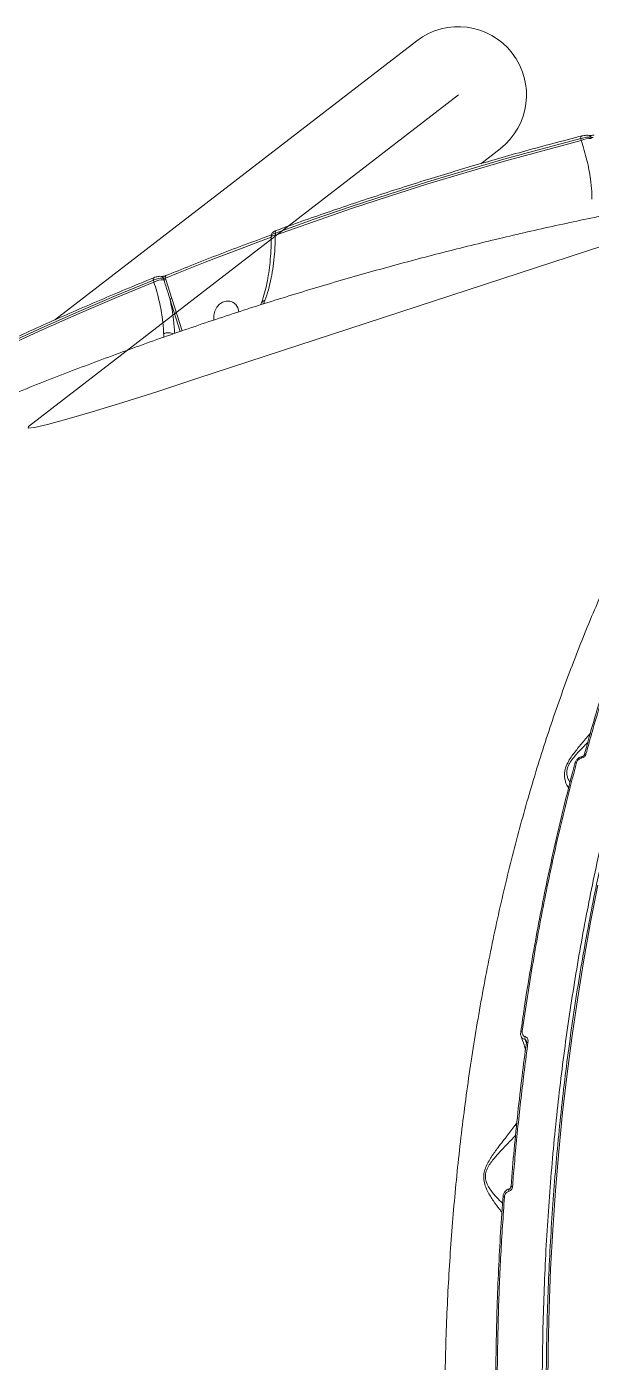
# Model space of a CAD drawing. Header units: millimetres. Extents: x -5550 to 7488, y -4093 to 4627.
# Drawn here: x -2420.2 to -2246.6, y 2001.7 to 2412.8 of the extents above; entities that cross this region are included whole.
import ezdxf

# ---------------------------------------------------------------- set-up
doc = ezdxf.new("R2010")
doc.units = ezdxf.units.MM
doc.layers.add('DIKOM_ОБЪЕКТ', color=7, linetype='Continuous')

msp = doc.modelspace()

# ---------------------------------------------------------------- linework, layer by layer
at = {"layer": 'DIKOM_ОБЪЕКТ', "color": 7, "linetype": 'Continuous', "lineweight": 15}
for p, q in [((-2300.259, 2408.425), (-2411.649, 2322.465)), ((-2287.429, 2391.8), (-2419.707, 2289.72)), ((-2249.807, 2378.318), (-2249.618, 2377.716)), ((-2246.667, 2378.741), (-2246.553, 2378.377)), ((-2280.543, 2370.589), (-2274.6, 2375.175)), ((-2367.867, 2304.433), (-2171.384, 2368.86)), ((-2345.02, 2347.828), (-2345.027, 2346.113)), ((-2345.021, 2347.961), (-2345.02, 2347.828)), ((-2344.972, 2348.551), (-2344.971, 2348.131)), ((-2344.971, 2348.131), (-2344.97, 2348.145)), ((-2343.739, 2348.57), (-2343.74, 2349.231)), ((-2378.199, 2335.347), (-2378.034, 2334.821)), ((-2377.421, 2334.953), (-2377.564, 2335.409)), ((-2375.56, 2329.146), (-2377.421, 2334.953)), ((-2381.285, 2334.751), (-2381.1, 2334.159)), ((-2376.221, 2329.025), (-2373.053, 2318.922)), ((-2372.423, 2319.142), (-2375.56, 2329.146)), ((-2348.048, 2327.778), (-2348.307, 2327.146)), ((-2347.412, 2327.424), (-2346.952, 2328.504)), ((-2251.6, 2186.071), (-2251.604, 2186.048)), ((-2268.267, 2103.503), (-2268.267, 2103.48)), ((-2269.441, 2075.573), (-2269.806, 2075.011)), ((-2273.745, 2052.562), (-2273.744, 2052.553))]:
    msp.add_line(p, q, dxfattribs=at)
at = {"layer": 'DIKOM_ОБЪЕКТ', "color": 7, "linetype": 'Continuous', "lineweight": 15, "flags": 128}
for points in [[(-2343.74, 2349.231), (-2332.083, 2353.39), (-2320.399, 2357.4), (-2308.689, 2361.262), (-2296.954, 2364.974), (-2285.198, 2368.536), (-2273.42, 2371.948), (-2261.623, 2375.209), (-2249.807, 2378.318)], [(-2249.618, 2377.716), (-2261.457, 2374.601), (-2273.278, 2371.335), (-2285.08, 2367.917), (-2296.86, 2364.348), (-2308.618, 2360.628), (-2320.351, 2356.758), (-2332.059, 2352.739), (-2343.739, 2348.57)], [(-2249.807, 2378.318), (-2249.818, 2378.498), (-2249.809, 2378.664), (-2249.782, 2378.812), (-2249.738, 2378.935), (-2249.677, 2379.029), (-2249.603, 2379.091), (-2249.549, 2379.113)], [(-2377.564, 2335.409), (-2373.51, 2337.041), (-2369.451, 2338.655), (-2365.389, 2340.251), (-2361.323, 2341.83), (-2357.253, 2343.39), (-2353.179, 2344.931), (-2349.102, 2346.455), (-2345.021, 2347.961)], [(-2345.021, 2347.961), (-2345.046, 2348.136), (-2345.053, 2348.299), (-2345.039, 2348.442), (-2345.006, 2348.562), (-2344.955, 2348.653), (-2344.887, 2348.712), (-2344.859, 2348.726)], [(-2343.74, 2349.231), (-2343.766, 2349.406), (-2343.772, 2349.568), (-2343.758, 2349.711), (-2343.725, 2349.831), (-2343.674, 2349.922), (-2343.607, 2349.982), (-2343.575, 2349.997)], [(-2381.285, 2334.751), (-2381.317, 2334.923), (-2381.328, 2335.083), (-2381.32, 2335.224), (-2381.291, 2335.342), (-2381.244, 2335.432), (-2381.18, 2335.491), (-2381.156, 2335.503)], [(-2377.564, 2335.409), (-2377.595, 2335.582), (-2377.606, 2335.743), (-2377.597, 2335.885), (-2377.568, 2336.003), (-2377.52, 2336.092), (-2377.456, 2336.151), (-2377.432, 2336.162)], [(-2472.006, 2292.678), (-2460.808, 2298.432), (-2449.567, 2304.046), (-2438.283, 2309.519), (-2426.959, 2314.851), (-2415.596, 2320.041), (-2404.195, 2325.088), (-2392.757, 2329.991), (-2381.285, 2334.751)], [(-2381.1, 2334.159), (-2392.596, 2329.391), (-2404.057, 2324.477), (-2415.481, 2319.419), (-2426.867, 2314.218), (-2438.214, 2308.874), (-2449.521, 2303.388), (-2460.784, 2297.761), (-2472.004, 2291.993)], [(-2362.579, 2322.479), (-2362.628, 2322.751), (-2362.655, 2324.002), (-2362.369, 2325.248), (-2361.794, 2326.387), (-2360.977, 2327.328), (-2359.985, 2327.994), (-2358.896, 2328.331), (-2357.8, 2328.312), (-2356.785, 2327.938), (-2355.934, 2327.241), (-2355.315, 2326.275), (-2354.979, 2325.12), (-2354.962, 2324.993)], [(-2367.867, 2304.433), (-2379.89, 2300.531), (-2390.718, 2297.099), (-2400.114, 2294.215), (-2407.87, 2291.941), (-2413.817, 2290.326), (-2417.823, 2289.407), (-2419.801, 2289.203), (-2419.707, 2289.72)], [(-2249.636, 2187.601), (-2249.603, 2187.768), (-2249.554, 2187.908), (-2249.489, 2188.017), (-2249.412, 2188.091), (-2249.325, 2188.126), (-2249.316, 2188.127)], [(-2248.18, 2188.923), (-2248.337, 2188.913), (-2248.471, 2188.887), (-2248.577, 2188.843), (-2248.649, 2188.785), (-2248.686, 2188.714), (-2248.687, 2188.71)], [(-2251.096, 2186.273), (-2251.247, 2186.264), (-2251.377, 2186.24), (-2251.481, 2186.2), (-2251.555, 2186.147), (-2251.596, 2186.082), (-2251.6, 2186.071)], [(-2259.93, 1993.847), (-2259.824, 2006.034), (-2259.536, 2018.21), (-2259.066, 2030.365), (-2258.414, 2042.488), (-2257.582, 2054.569), (-2256.569, 2066.599), (-2255.377, 2078.566), (-2254.007, 2090.461), (-2252.459, 2102.274), (-2250.736, 2113.995), (-2248.838, 2125.614), (-2246.767, 2137.12), (-2244.525, 2148.506)], [(-2267.776, 2103.623), (-2267.927, 2103.619), (-2268.055, 2103.605), (-2268.156, 2103.583), (-2268.226, 2103.552), (-2268.262, 2103.515), (-2268.267, 2103.503)], [(-2266.027, 2100.191), (-2266.185, 2100.186), (-2266.317, 2100.171), (-2266.419, 2100.148), (-2266.487, 2100.116), (-2266.518, 2100.077), (-2266.519, 2100.067)], [(-2271.996, 2054.265), (-2271.994, 2054.496), (-2271.963, 2054.705), (-2271.904, 2054.879), (-2271.82, 2055.008), (-2271.716, 2055.086), (-2271.657, 2055.103)]]:
    msp.add_lwpolyline(points, dxfattribs=at)
at = {"layer": 'DIKOM_ОБЪЕКТ', "color": 7, "linetype": 'Continuous', "lineweight": 15}
for centre, radius, start, end in [((-2287.489, 2391.754), 21, 307.86462, 127.45108), ((-2246.927, 2372.676), 5.713, 86.23733, 118.10125), ((-2247.39, 2378.564), 0.744, 13.80041, 77.77343), ((-2343.868, 2346.947), 1.628, 85.47083, 132.61074), ((-2378.409, 2329.121), 5.712, 86.23664, 118.103), ((-2378.928, 2335.16), 0.753, 14.32912, 79.52203), ((-2377.959, 2335.96), 1.142, 266.2356, 298.1068), ((-2376.066, 2330.044), 1.031, 261.31407, 299.37334), ((-2265.389, 2101.516), 1.595, 164.24281, 197.03189), ((-2270.917, 2055.159), 0.704, 77.95659, 118.98861), ((-2273.398, 2051.839), 0.802, 79.91434, 115.65723)]:
    msp.add_arc(centre, radius, start, end, dxfattribs=at)
for points, knots in [([(-2092.457, 2402.596), (-2094.825, 2401.584), (-2101.098, 2398.902), (-2111.094, 2393.149), (-2122.531, 2385.434), (-2133.824, 2376.333), (-2144.939, 2365.919), (-2155.63, 2354.4), (-2165.869, 2341.848), (-2175.641, 2328.347), (-2185.105, 2313.679), (-2194.213, 2297.844), (-2202.926, 2280.87), (-2210.954, 2263.339), (-2218.307, 2245.367), (-2225.005, 2227.072), (-2231.248, 2207.941), (-2236.995, 2188.002), (-2242.219, 2167.301), (-2246.867, 2146.005), (-2250.914, 2124.168), (-2254.345, 2101.854), (-2257.163, 2078.988), (-2259.331, 2055.626), (-2260.827, 2031.839), (-2261.616, 2008.15), (-2261.713, 1984.639), (-2261.146, 1961.378), (-2259.907, 1937.99), (-2257.972, 1914.55), (-2255.319, 1891.149), (-2252.254, 1869.642), (-2249.842, 1856.118), (-2248.775, 1850.137)], [0, 0, 0, 0, 0.0198042, 0.0524655, 0.0851016, 0.1186856, 0.1522971, 0.1858812, 0.2185173, 0.2511785, 0.2838146, 0.3173987, 0.35101, 0.384594, 0.4160551, 0.4475386, 0.4789995, 0.5113068, 0.5436382, 0.5759453, 0.6085815, 0.6412427, 0.6738789, 0.7074631, 0.7410746, 0.7746587, 0.8072948, 0.8399561, 0.8725923, 0.9061765, 0.939788, 0.9733721, 1, 1, 1, 1]), ([(-2092.028, 2402.224), (-2092.608, 2401.977), (-2095.126, 2400.904), (-2099.543, 2398.694), (-2105.276, 2395.589), (-2110.96, 2392.158), (-2116.593, 2388.432), (-2122.172, 2384.406), (-2127.691, 2380.085), (-2133.147, 2375.473), (-2138.535, 2370.572), (-2143.851, 2365.386), (-2149.091, 2359.92), (-2154.251, 2354.178), (-2159.328, 2348.163), (-2164.317, 2341.881), (-2169.214, 2335.336), (-2174.017, 2328.534), (-2178.721, 2321.479), (-2183.323, 2314.177), (-2187.819, 2306.634), (-2192.207, 2298.855), (-2196.482, 2290.845), (-2200.642, 2282.612), (-2204.683, 2274.161), (-2208.603, 2265.499), (-2212.399, 2256.632), (-2216.067, 2247.566), (-2219.606, 2238.31), (-2223.012, 2228.869), (-2226.284, 2219.251), (-2229.417, 2209.462), (-2232.411, 2199.511), (-2235.263, 2189.405), (-2237.971, 2179.151), (-2240.533, 2168.757), (-2242.946, 2158.232), (-2245.21, 2147.582), (-2247.323, 2136.815), (-2249.282, 2125.941), (-2251.087, 2114.967), (-2252.735, 2103.901), (-2254.227, 2092.751), (-2255.56, 2081.527), (-2256.735, 2070.236), (-2257.749, 2058.886), (-2258.602, 2047.488), (-2259.294, 2036.048), (-2259.824, 2024.575), (-2260.19, 2013.079), (-2260.378, 2002.832), (-2260.404, 1996.419), (-2260.415, 1993.845)], [0, 0, 0, 0, 0.0060959, 0.0264822, 0.0468744, 0.0672726, 0.087676, 0.1080843, 0.128497, 0.1489134, 0.1693331, 0.1897557, 0.2101803, 0.2306068, 0.2510346, 0.2714636, 0.2918929, 0.3123229, 0.3327529, 0.3531831, 0.373613, 0.3940427, 0.4144718, 0.4349005, 0.4553289, 0.4757566, 0.4961837, 0.5166105, 0.5370365, 0.5574621, 0.5778872, 0.5983116, 0.6187357, 0.6391592, 0.6595822, 0.6800048, 0.7004269, 0.7208488, 0.7412702, 0.7616914, 0.7821122, 0.8025326, 0.8229529, 0.8433729, 0.8637927, 0.8842123, 0.9046318, 0.9250511, 0.9454704, 0.9658896, 0.9863088, 1, 1, 1, 1]), ([(-2249.549, 2379.113), (-2252.483, 2378.352), (-2260.992, 2376.143), (-2275.047, 2372.257), (-2291.699, 2367.356), (-2308.306, 2362.152), (-2324.574, 2356.744), (-2336.32, 2352.627), (-2342.548, 2350.369), (-2343.575, 2349.997)], [0, 0, 0, 0, 0.0930121, 0.269662, 0.4463136, 0.6229665, 0.7996195, 0.9669781, 1, 1, 1, 1]), ([(-2249.807, 2378.318), (-2249.753, 2378.337), (-2249.458, 2378.438), (-2248.861, 2378.598), (-2248.036, 2378.739), (-2247.253, 2378.799), (-2246.863, 2378.761), (-2246.667, 2378.741)], [0, 0, 0, 0, 0.05477, 0.2943919, 0.5300995, 0.7646672, 1, 1, 1, 1]), ([(-2249.618, 2377.716), (-2249.002, 2375.68), (-2247.751, 2371.55), (-2246.791, 2366.338), (-2246.389, 2362.39), (-2246.381, 2360.442), (-2246.378, 2359.648)], [0, 0, 0, 0, 0.307258, 0.623318, 0.8463534, 1, 1, 1, 1]), ([(-2247.233, 2379.287), (-2247.26, 2379.292), (-2247.494, 2379.342), (-2247.988, 2379.341), (-2248.744, 2379.278), (-2249.309, 2379.186), (-2249.563, 2379.105), (-2249.61, 2379.09)], [0, 0, 0, 0, 0.0416433, 0.3544436, 0.637263, 0.9334815, 1, 1, 1, 1]), ([(-2245.722, 2379.427), (-2245.767, 2379.415), (-2245.912, 2379.377), (-2246.235, 2379.322), (-2246.623, 2379.28), (-2246.945, 2379.27), (-2247.148, 2379.28), (-2247.205, 2379.288), (-2247.226, 2379.291)], [0, 0, 0, 0, 0.0954375, 0.3120156, 0.5464023, 0.7440225, 0.9057123, 1, 1, 1, 1]), ([(-2246.667, 2378.741), (-2246.627, 2378.735), (-2246.545, 2378.723), (-2246.374, 2378.695), (-2246.192, 2378.666), (-2246.058, 2378.644), (-2245.99, 2378.633), (-2245.977, 2378.631)], [0, 0, 0, 0, 0.2177598, 0.4435683, 0.6835861, 0.9397487, 1, 1, 1, 1]), ([(-2155.926, 2368.448), (-2157.069, 2368.325), (-2164.053, 2367.574), (-2176.86, 2365.89), (-2194.344, 2363.38), (-2211.809, 2360.529), (-2229.251, 2357.373), (-2246.666, 2353.903), (-2264.049, 2350.122), (-2281.395, 2346.031), (-2298.699, 2341.629), (-2315.957, 2336.919), (-2333.165, 2331.901), (-2350.316, 2326.576), (-2367.407, 2320.945), (-2384.433, 2315.01), (-2401.39, 2308.772), (-2418.271, 2302.232), (-2435.073, 2295.392), (-2451.791, 2288.254), (-2468.42, 2280.819), (-2484.956, 2273.089), (-2501.394, 2265.066), (-2517.729, 2256.754), (-2533.954, 2248.148), (-2549.686, 2239.49), (-2559.944, 2233.57), (-2564.882, 2230.719)], [0, 0, 0, 0, 0.008022, 0.0490036, 0.0900236, 0.131083, 0.1721823, 0.2133228, 0.2545046, 0.2957283, 0.3369944, 0.3783032, 0.4196553, 0.4610503, 0.5024886, 0.5439704, 0.5854952, 0.6270632, 0.6686738, 0.7103268, 0.7520221, 0.7937587, 0.8355366, 0.8773547, 0.9192127, 0.9611097, 1, 1, 1, 1]), ([(-2345.04, 2348.658), (-2347.866, 2347.613), (-2356.177, 2344.541), (-2366.975, 2340.368), (-2374.928, 2337.169), (-2377.432, 2336.162)], [0, 0, 0, 0, 0.2609892, 0.767321, 1, 1, 1, 1]), ([(-2345.007, 2348.144), (-2345.009, 2347.273), (-2345.012, 2345.206), (-2345.2, 2342.024), (-2345.539, 2338.624), (-2346.031, 2335.359), (-2346.671, 2332.273), (-2347.329, 2329.723), (-2347.823, 2328.3), (-2348.011, 2327.761)], [0, 0, 0, 0, 0.1155395, 0.273949, 0.4326244, 0.5909283, 0.7483863, 0.9046049, 1, 1, 1, 1]), ([(-2346.952, 2328.504), (-2346.591, 2329.591), (-2345.864, 2331.778), (-2345.033, 2335.332), (-2344.4, 2339.039), (-2343.894, 2343.407), (-2343.797, 2346.657), (-2343.739, 2348.57)], [0, 0, 0, 0, 0.1872861, 0.3765524, 0.557006, 0.7391984, 1, 1, 1, 1]), ([(-2344.967, 2348.551), (-2344.969, 2348.554), (-2345.016, 2348.619), (-2344.84, 2348.784), (-2344.439, 2349.021), (-2343.973, 2349.161), (-2343.74, 2349.231)], [0, 0, 0, 0, 0.0111662, 0.3391039, 0.6703388, 1, 1, 1, 1]), ([(-2343.571, 2349.995), (-2343.607, 2349.983), (-2343.912, 2349.879), (-2344.299, 2349.679), (-2344.71, 2349.324), (-2344.946, 2348.936), (-2344.953, 2348.657), (-2344.956, 2348.55)], [0, 0, 0, 0, 0.048553, 0.4131897, 0.6443181, 0.8635893, 1, 1, 1, 1]), ([(-2381.156, 2335.503), (-2384.02, 2334.326), (-2392.322, 2330.913), (-2406.011, 2325.041), (-2422.195, 2317.795), (-2438.301, 2310.257), (-2454.043, 2302.572), (-2465.243, 2296.885), (-2471.11, 2293.834), (-2471.961, 2293.391)], [0, 0, 0, 0, 0.093443, 0.2709212, 0.4484005, 0.6258812, 0.8033615, 0.9715034, 1, 1, 1, 1]), ([(-2381.285, 2334.751), (-2381.244, 2334.769), (-2380.969, 2334.89), (-2380.397, 2335.092), (-2379.576, 2335.289), (-2378.791, 2335.39), (-2378.396, 2335.361), (-2378.199, 2335.347)], [0, 0, 0, 0, 0.0422808, 0.2819722, 0.5212695, 0.7606161, 1, 1, 1, 1]), ([(-2380.219, 2335.784), (-2380.275, 2335.774), (-2380.59, 2335.718), (-2380.93, 2335.612), (-2381.15, 2335.505), (-2381.155, 2335.502)], [0, 0, 0, 0, 0.1735126, 0.9813386, 1, 1, 1, 1]), ([(-2378.792, 2335.893), (-2378.825, 2335.9), (-2379.085, 2335.95), (-2379.554, 2335.92), (-2380.025, 2335.824), (-2380.219, 2335.784)], [0, 0, 0, 0, 0.0783963, 0.6215657, 1, 1, 1, 1]), ([(-2377.437, 2336.163), (-2377.474, 2336.147), (-2377.596, 2336.096), (-2377.872, 2336.013), (-2378.209, 2335.938), (-2378.507, 2335.9), (-2378.691, 2335.892), (-2378.783, 2335.899), (-2378.786, 2335.9), (-2378.787, 2335.9)], [0, 0, 0, 0, 0.0869954, 0.2867726, 0.5063846, 0.7006207, 0.8617524, 0.9836857, 1, 1, 1, 1]), ([(-2378.199, 2335.347), (-2378.16, 2335.346), (-2378.082, 2335.343), (-2377.922, 2335.354), (-2377.752, 2335.374), (-2377.631, 2335.395), (-2377.573, 2335.407), (-2377.564, 2335.409)], [0, 0, 0, 0, 0.2367276, 0.4742472, 0.7137064, 0.9566049, 1, 1, 1, 1]), ([(-2378.034, 2334.821), (-2377.941, 2334.523), (-2377.474, 2333.036), (-2376.857, 2331.109), (-2376.359, 2329.475), (-2376.221, 2329.025)], [0, 0, 0, 0, 0.1533067, 0.7665819, 1, 1, 1, 1]), ([(-2381.1, 2334.159), (-2380.52, 2332.19), (-2379.343, 2328.194), (-2378.449, 2323.105), (-2378.162, 2319.881), (-2378.123, 2318.482), (-2378.118, 2318.272)], [0, 0, 0, 0, 0.343498, 0.6969404, 0.9545314, 1, 1, 1, 1]), ([(-2374.747, 2318.332), (-2374.816, 2319.708), (-2374.935, 2322.044), (-2375.496, 2325.684), (-2375.979, 2327.908), (-2376.221, 2329.025)], [0, 0, 0, 0, 0.4162749, 0.706897, 1, 1, 1, 1]), ([(-2347.983, 2327.744), (-2347.902, 2327.893), (-2347.74, 2328.193), (-2347.341, 2328.395), (-2347.061, 2328.479), (-2346.99, 2328.495), (-2346.952, 2328.504)], [0, 0, 0, 0, 0.4256176, 0.8615937, 0.9266355, 1, 1, 1, 1]), ([(-2375.185, 2318.179), (-2375.227, 2318.209), (-2375.462, 2318.38), (-2376.067, 2318.538), (-2376.904, 2318.604), (-2377.566, 2318.485), (-2377.952, 2318.347), (-2378.078, 2318.289), (-2378.118, 2318.272)], [0, 0, 0, 0, 0.056554, 0.323402, 0.590265, 0.8571441, 0.9558928, 1, 1, 1, 1]), ([(-2192.019, 2321.273), (-2193.142, 2320.049), (-2197.538, 2315.258), (-2204.874, 2305.81), (-2213.905, 2293.091), (-2222.452, 2279.465), (-2230.533, 2265.104), (-2238.272, 2249.755), (-2245.628, 2233.435), (-2252.566, 2216.177), (-2258.939, 2198.351), (-2264.737, 2180.031), (-2269.964, 2161.299), (-2274.704, 2141.86), (-2278.919, 2121.753), (-2282.583, 2101.034), (-2285.618, 2080.139), (-2288.03, 2059.143), (-2289.834, 2038.12), (-2291.06, 2016.748), (-2291.678, 1995.087), (-2291.676, 1973.206), (-2291.087, 1953.101), (-2290.111, 1934.792), (-2289.214, 1923.816), (-2288.765, 1918.323)], [0, 0, 0, 0, 0.0158441, 0.0620121, 0.1081425, 0.1530046, 0.1979011, 0.2427631, 0.2889248, 0.3351239, 0.3812855, 0.4262213, 0.4711917, 0.5161276, 0.5623627, 0.6086352, 0.6548704, 0.6999184, 0.7450011, 0.7900492, 0.8363967, 0.8827817, 0.9291293, 0.9645313, 1, 1, 1, 1]), ([(-2378.118, 2318.272), (-2378.113, 2318.079), (-2378.102, 2317.689), (-2378.055, 2317.356), (-2378.031, 2317.187)], [0, 0, 0, 0, 0.4955085, 1, 1, 1, 1]), ([(-2238.381, 2222.608), (-2238.543, 2222.138), (-2239.81, 2218.47), (-2242.055, 2211.431), (-2245.091, 2201.48), (-2247.292, 2193.892), (-2248.439, 2189.586), (-2248.673, 2188.706)], [0, 0, 0, 0, 0.0430524, 0.3365414, 0.6306425, 0.9244729, 1, 1, 1, 1]), ([(-2248.18, 2188.923), (-2248.019, 2189.512), (-2247.215, 2192.457), (-2245.179, 2199.675), (-2241.961, 2210.465), (-2239.238, 2218.716), (-2237.876, 2222.844)], [0, 0, 0, 0, 0.0507678, 0.2538467, 0.6266961, 1, 1, 1, 1]), ([(-2658.57, 2199.275), (-2659.241, 2197.358), (-2661.051, 2192.192), (-2663.347, 2182.978), (-2665.255, 2171.435), (-2666.363, 2158.869), (-2666.647, 2145.299), (-2666.081, 2130.742), (-2664.68, 2115.522), (-2662.468, 2099.705), (-2659.485, 2083.371), (-2655.684, 2066.254), (-2651.043, 2048.38), (-2645.557, 2029.795), (-2639.347, 2010.908), (-2632.453, 1991.79), (-2624.925, 1972.517), (-2616.641, 1952.776), (-2607.599, 1932.615), (-2597.811, 1912.097), (-2587.615, 1891.912), (-2577.082, 1872.132), (-2566.289, 1852.813), (-2554.934, 1833.402), (-2543.03, 1813.959), (-2530.605, 1794.548), (-2517.757, 1775.331), (-2504.517, 1756.372), (-2490.925, 1737.733), (-2476.933, 1719.356), (-2462.574, 1701.32), (-2447.888, 1683.695), (-2433.2, 1666.87), (-2418.56, 1650.885), (-2404.017, 1635.757), (-2389.333, 1621.244), (-2374.553, 1607.416), (-2359.734, 1594.362), (-2346.057, 1583.015), (-2337.412, 1576.384), (-2333.59, 1573.452)], [0, 0, 0, 0, 0.0156516, 0.0421675, 0.0687039, 0.0952199, 0.122506, 0.1498144, 0.1771006, 0.2036165, 0.230153, 0.256669, 0.2839551, 0.3112635, 0.3385497, 0.3650656, 0.391602, 0.418118, 0.4454042, 0.4727126, 0.4999988, 0.52556, 0.5511396, 0.5767008, 0.6029495, 0.629218, 0.6554666, 0.6819827, 0.7085191, 0.7350351, 0.7623214, 0.7896299, 0.8169161, 0.8434321, 0.8699685, 0.8964846, 0.9237708, 0.9510793, 0.9783655, 1, 1, 1, 1]), ([(-2246.816, 2195.365), (-2247.622, 2194.394), (-2249.186, 2192.509), (-2251.263, 2190.017), (-2252.801, 2187.919), (-2253.897, 2186.142), (-2254.737, 2184.072), (-2254.881, 2182.222), (-2254.628, 2180.789), (-2254.202, 2179.497), (-2253.776, 2178.845), (-2253.527, 2178.464)], [0, 0, 0, 0, 0.1743907, 0.3386519, 0.4220925, 0.5078863, 0.6052425, 0.7179988, 0.7994706, 0.8828676, 1, 1, 1, 1]), ([(-2253.067, 2180.25), (-2253.123, 2180.312), (-2253.382, 2180.604), (-2253.747, 2181.36), (-2254.102, 2182.448), (-2254.132, 2183.502), (-2253.912, 2184.603), (-2253.612, 2185.359), (-2253.014, 2186.443), (-2252.241, 2187.548), (-2250.678, 2189.371), (-2249.082, 2191.002), (-2247.975, 2192.126), (-2247.648, 2192.459)], [0, 0, 0, 0, 0.0284442, 0.1325353, 0.2362235, 0.339815, 0.3714958, 0.4647478, 0.4869079, 0.5917186, 0.6972458, 0.9104781, 1, 1, 1, 1]), ([(-2249.32, 2188.099), (-2249.502, 2188.07), (-2249.956, 2188), (-2250.633, 2187.585), (-2251.243, 2186.93), (-2251.542, 2186.375), (-2251.597, 2186.076), (-2251.598, 2186.069)], [0, 0, 0, 0, 0.1754004, 0.4368536, 0.7104142, 0.9927283, 1, 1, 1, 1]), ([(-2251.096, 2186.273), (-2251.041, 2186.423), (-2250.932, 2186.724), (-2250.602, 2187.126), (-2250.193, 2187.431), (-2249.853, 2187.564), (-2249.67, 2187.596), (-2249.636, 2187.601)], [0, 0, 0, 0, 0.2363778, 0.4726088, 0.7091525, 0.945853, 1, 1, 1, 1]), ([(-2249.636, 2187.601), (-2249.602, 2187.607), (-2249.42, 2187.638), (-2249.082, 2187.77), (-2248.674, 2188.074), (-2248.345, 2188.473), (-2248.235, 2188.773), (-2248.18, 2188.923)], [0, 0, 0, 0, 0.053519, 0.2898248, 0.5263528, 0.7631235, 1, 1, 1, 1]), ([(-2248.688, 2188.716), (-2248.69, 2188.707), (-2248.698, 2188.665), (-2248.753, 2188.547), (-2248.859, 2188.401), (-2248.997, 2188.272), (-2249.142, 2188.181), (-2249.263, 2188.136), (-2249.303, 2188.131), (-2249.317, 2188.13)], [0, 0, 0, 0, 0.0433126, 0.2263665, 0.3994697, 0.566245, 0.7382775, 0.9087003, 1, 1, 1, 1]), ([(-2251.569, 2186.039), (-2251.606, 2185.902), (-2252.579, 2182.373), (-2254.356, 2175.312), (-2256.884, 2164.853), (-2259.25, 2154.24), (-2261.471, 2143.504), (-2263.541, 2132.652), (-2265.451, 2121.692), (-2267.018, 2111.965), (-2267.881, 2105.86), (-2268.218, 2103.473)], [0, 0, 0, 0, 0.0052301, 0.1351765, 0.2652452, 0.395409, 0.5256386, 0.6559051, 0.7861715, 0.9164066, 1, 1, 1, 1]), ([(-2267.776, 2103.623), (-2266.717, 2110.701), (-2264.598, 2124.857), (-2260.674, 2145.711), (-2256.25, 2166.275), (-2252.814, 2179.607), (-2251.096, 2186.273)], [0, 0, 0, 0, 0.2485968, 0.4971934, 0.7485966, 1, 1, 1, 1]), ([(-2268.231, 2103.498), (-2268.26, 2103.322), (-2268.338, 2102.858), (-2268.283, 2102.347), (-2268.137, 2102.078), (-2268.126, 2102.057)], [0, 0, 0, 0, 0.359943, 0.9517464, 1, 1, 1, 1]), ([(-2268.136, 2102.053), (-2267.815, 2101.17), (-2267.288, 2099.717), (-2266.948, 2098.294), (-2266.815, 2097.736)], [0, 0, 0, 0, 0.6078771, 1, 1, 1, 1]), ([(-2268.125, 2102.058), (-2268.057, 2101.901), (-2267.913, 2101.571), (-2267.493, 2101.205), (-2267.109, 2101.102), (-2266.914, 2101.049)], [0, 0, 0, 0, 0.3086963, 0.6498802, 1, 1, 1, 1]), ([(-2266.924, 2101.949), (-2267.043, 2101.984), (-2267.28, 2102.053), (-2267.55, 2102.332), (-2267.739, 2102.72), (-2267.817, 2103.169), (-2267.788, 2103.485), (-2267.776, 2103.623)], [0, 0, 0, 0, 0.1889258, 0.3774529, 0.5791816, 0.8164505, 1, 1, 1, 1]), ([(-2266.027, 2100.191), (-2266.015, 2100.335), (-2265.987, 2100.669), (-2266.074, 2101.143), (-2266.275, 2101.55), (-2266.557, 2101.841), (-2266.802, 2101.913), (-2266.924, 2101.949)], [0, 0, 0, 0, 0.1825277, 0.4237737, 0.6274742, 0.8134901, 1, 1, 1, 1]), ([(-2266.914, 2101.049), (-2266.863, 2100.928), (-2266.732, 2100.616), (-2266.602, 2100.306), (-2266.523, 2100.115)], [0, 0, 0, 0, 0.3871395, 1, 1, 1, 1]), ([(-2266.914, 2101.049), (-2266.886, 2101.037), (-2266.838, 2101.017), (-2266.745, 2100.933), (-2266.651, 2100.806), (-2266.599, 2100.684), (-2266.575, 2100.628)], [0, 0, 0, 0, 0.1742636, 0.3020933, 0.6747092, 1, 1, 1, 1]), ([(-2266.571, 2100.629), (-2266.57, 2100.629), (-2266.555, 2100.601), (-2266.516, 2100.46), (-2266.493, 2100.269), (-2266.52, 2100.121), (-2266.53, 2100.069)], [0, 0, 0, 0, 0.0105654, 0.3415417, 0.7718162, 1, 1, 1, 1]), ([(-2266.512, 2100.066), (-2266.969, 2096.629), (-2267.922, 2089.47), (-2269.175, 2078.512), (-2270.293, 2067.221), (-2270.983, 2059.642), (-2271.254, 2055.813), (-2271.256, 2055.774)], [0, 0, 0, 0, 0.2353205, 0.4900221, 0.7438764, 0.9974107, 1, 1, 1, 1]), ([(-2270.77, 2055.847), (-2270.718, 2056.506), (-2270.458, 2059.801), (-2269.674, 2068.888), (-2268.248, 2083.063), (-2266.768, 2094.478), (-2266.027, 2100.191)], [0, 0, 0, 0, 0.0441409, 0.2207132, 0.6100123, 1, 1, 1, 1]), ([(-2269.806, 2075.011), (-2270.605, 2073.912), (-2272.22, 2071.69), (-2274.876, 2068.299), (-2276.953, 2065.473), (-2278.271, 2063.353), (-2279.114, 2061.638), (-2279.643, 2059.787), (-2279.692, 2057.82), (-2279.224, 2055.973), (-2278.201, 2053.697), (-2276.657, 2051.303), (-2275.099, 2049.19), (-2274.299, 2048.194), (-2274.04, 2047.872)], [0, 0, 0, 0, 0.1466632, 0.296679, 0.3967851, 0.4475603, 0.4995409, 0.5455447, 0.5920111, 0.6499364, 0.7055764, 0.8227726, 0.9426567, 1, 1, 1, 1]), ([(-2269.806, 2075.011), (-2269.803, 2074.969), (-2269.78, 2074.7), (-2269.671, 2074.424), (-2269.58, 2074.19)], [0, 0, 0, 0, 0.1544319, 1, 1, 1, 1]), ([(-2273.857, 2050.641), (-2274.454, 2051.218), (-2275.743, 2052.462), (-2277.396, 2054.452), (-2278.58, 2056.42), (-2279.117, 2057.941), (-2279.14, 2059.14), (-2278.986, 2060.181), (-2278.58, 2061.374), (-2277.703, 2062.85), (-2276.294, 2064.679), (-2274.085, 2067.115), (-2271.706, 2069.557), (-2270.319, 2071.03), (-2269.846, 2071.532)], [0, 0, 0, 0, 0.122331, 0.2639895, 0.3280677, 0.3921231, 0.4340672, 0.4417802, 0.4914342, 0.549915, 0.6087913, 0.7276796, 0.9071262, 1, 1, 1, 1]), ([(-2271.996, 2054.265), (-2271.847, 2054.31), (-2271.54, 2054.403), (-2271.15, 2054.777), (-2270.862, 2055.275), (-2270.801, 2055.657), (-2270.77, 2055.847)], [0, 0, 0, 0, 0.2338517, 0.4824741, 0.7413394, 1, 1, 1, 1]), ([(-2271.262, 2055.774), (-2271.262, 2055.757), (-2271.264, 2055.661), (-2271.314, 2055.491), (-2271.408, 2055.308), (-2271.511, 2055.188), (-2271.595, 2055.125), (-2271.648, 2055.105), (-2271.654, 2055.105), (-2271.655, 2055.105)], [0, 0, 0, 0, 0.0512344, 0.2817456, 0.4718616, 0.6369163, 0.7827955, 0.9304359, 1, 1, 1, 1]), ([(-2273.707, 2052.55), (-2273.766, 2051.813), (-2274.128, 2047.273), (-2274.637, 2038.884), (-2275.225, 2027.388), (-2275.637, 2015.856), (-2275.888, 2004.305), (-2275.987, 1992.876), (-2275.917, 1985.304), (-2275.883, 1981.585)], [0, 0, 0, 0, 0.0314309, 0.1936162, 0.3559223, 0.5183166, 0.6807627, 0.8432175, 1, 1, 1, 1]), ([(-2275.422, 1981.57), (-2275.463, 1987.487), (-2275.546, 1999.322), (-2275.173, 2017.109), (-2274.466, 2034.9), (-2273.66, 2046.719), (-2273.257, 2052.629)], [0, 0, 0, 0, 0.2490996, 0.4981997, 0.7490997, 1, 1, 1, 1]), ([(-2271.655, 2055.074), (-2271.832, 2055.041), (-2272.263, 2054.961), (-2272.862, 2054.529), (-2273.38, 2053.873), (-2273.687, 2053.177), (-2273.705, 2052.72), (-2273.712, 2052.559)], [0, 0, 0, 0, 0.1566481, 0.3813192, 0.6158295, 0.8652111, 1, 1, 1, 1]), ([(-2273.257, 2052.629), (-2273.226, 2052.825), (-2273.163, 2053.219), (-2272.866, 2053.734), (-2272.465, 2054.121), (-2272.148, 2054.218), (-2271.996, 2054.265)], [0, 0, 0, 0, 0.2583664, 0.5167427, 0.767793, 1, 1, 1, 1])]:
    msp.add_open_spline(points, degree=3, knots=knots, dxfattribs=at)

doc.saveas('drawing.dxf')
